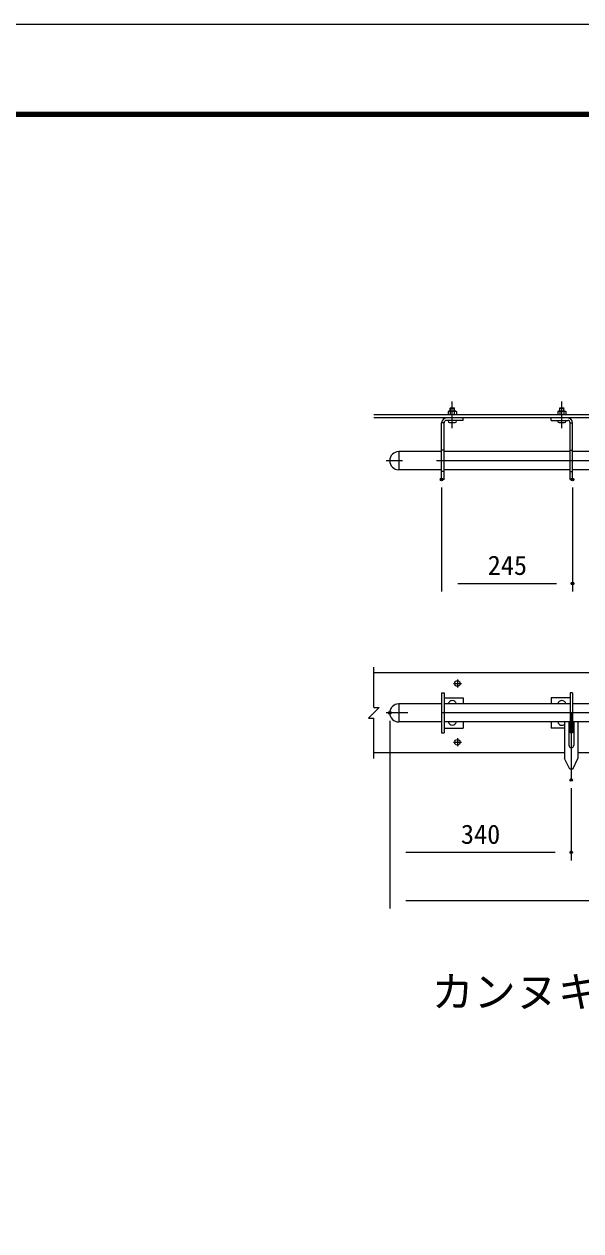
# Model space of a CAD drawing. Units: millimetres, scale not verified, with parts at other scales. Extents: x -6300 to 6300, y -4455 to 4455.
# Drawn here: x 1629 to 3714, y -61 to 4455 of the extents above; entities that cross this region are included whole.
import ezdxf
from ezdxf.enums import TextEntityAlignment as Align

# ---------------------------------------------------------------- set-up
doc = ezdxf.new("R2010")
doc.units = ezdxf.units.MM
doc.header["$LTSCALE"] = 20
doc.header["$PDMODE"] = 32
doc.header["$PDSIZE"] = 10
doc.linetypes.add('DASHED', pattern=[7.5, 6, -1.5])
doc.linetypes.add('USER1', pattern=[50.8, 31.75, -6.35, 6.35, -6.35])
for name, color, linetype, lineweight in [('0-0_D-TTL-TXT', 7, 'Continuous', 25), ('0-3_D-BMK', 2, 'USER1', 13), ('0-4_D-STR1', 1, 'Continuous', 25), ('0-5_D-STR3', 3, 'Continuous', 13), ('0-7_D-STR-DIM', 7, 'Continuous', 13), ('0-9_Defpoints', 8, 'Continuous', 25), ('0-C_D-TTL', 7, 'Continuous', 25)]:
    doc.layers.add(name, color=color, linetype=linetype, lineweight=lineweight)
doc.styles.add('ＭＳ ゴシック', font='')
doc.styles.get('ＭＳ ゴシック').set_extended_font_data('MS Gothic')

msp = doc.modelspace()

# ---------------------------------------------------------------- linework, layer by layer
at = {"layer": '0-3_D-BMK'}
for p, q in [((3232.47, 2942.87), (3232.47, 3042.87)), ((3642.48, 2942.87), (3642.48, 3042.87)), ((4824.38, 2821.05), (2984.38, 2821.05)), ((3251.47, 2002.03), (3251.47, 1972.27)), ((3236.6, 1987.15), (3266.35, 1987.15)), ((4844.38, 1877.15), (2984.38, 1877.15)), ((3677.98, 1877.15), (3677.98, 1626.11)), ((3236.6, 1767.15), (3266.35, 1767.15)), ((3251.47, 1782.03), (3251.47, 1752.27))]:
    msp.add_line(p, q, dxfattribs=at)
at = {"layer": '0-4_D-STR1'}
for p, q in [((3838.47, 2027.15), (2938.47, 2027.15)), ((3652.98, 1727.15), (2938.47, 1727.15)), ((3838.47, 1727.15), (3702.98, 1727.15))]:
    msp.add_line(p, q, dxfattribs=at)
at = {"layer": '0-5_D-STR3'}
for p, q in [((3906.47, 2993.05), (2938.47, 2993.05)), ((3834.47, 2981.05), (2938.47, 2981.05)), ((3219.48, 3006.05), (3217.47, 3004.89)), ((3217.47, 3004.89), (3217.47, 2993.05)), ((3245.45, 3006.05), (3219.48, 3006.05)), ((3224.47, 3018.05), (3225.47, 3019.05)), ((3224.47, 3006.05), (3224.47, 3018.05)), ((3224.47, 3018.05), (3240.47, 3018.05)), ((3224.98, 3004.89), (3224.98, 2993.05)), ((3225.47, 3006.05), (3225.47, 3019.05)), ((3225.47, 3019.05), (3239.47, 3019.05)), ((3239.47, 3006.05), (3239.47, 3019.05)), ((3239.47, 3019.05), (3240.47, 3018.05)), ((3239.95, 3004.89), (3239.95, 2993.05)), ((3240.47, 3006.05), (3240.47, 3018.05)), ((3245.45, 3006.05), (3247.47, 3004.89)), ((3247.47, 3004.89), (3247.47, 2993.05)), ((3272.48, 2972.05), (3272.48, 2981.05)), ((3602.48, 2972.05), (3602.48, 2981.05)), ((3629.49, 3006.05), (3627.48, 3004.89)), ((3627.48, 3004.89), (3627.48, 2993.05)), ((3655.46, 3006.05), (3629.49, 3006.05)), ((3634.48, 3018.05), (3635.48, 3019.05)), ((3634.48, 3006.05), (3634.48, 3018.05)), ((3634.48, 3018.05), (3650.48, 3018.05)), ((3634.99, 3004.89), (3634.99, 2993.05)), ((3635.48, 3006.05), (3635.48, 3019.05)), ((3635.48, 3019.05), (3649.48, 3019.05)), ((3649.48, 3006.05), (3649.48, 3019.05)), ((3649.48, 3019.05), (3650.48, 3018.05)), ((3649.96, 3004.89), (3649.96, 2993.05)), ((3650.48, 3006.05), (3650.48, 3018.05)), ((3655.46, 3006.05), (3657.48, 3004.89)), ((3657.48, 3004.89), (3657.48, 2993.05)), ((3192.48, 2751.05), (3192.48, 2963.05)), ((3201.48, 2963.05), (3192.48, 2963.05)), ((3201.48, 2751.05), (3201.48, 2963.05)), ((3272.48, 2972.05), (3210.48, 2972.05)), ((3216.47, 2970.05), (3216.47, 2972.05)), ((3222.47, 2964.05), (3242.47, 2964.05)), ((3248.47, 2970.05), (3248.47, 2972.05)), ((3602.48, 2972.05), (3664.48, 2972.05)), ((3626.48, 2970.05), (3626.48, 2972.05)), ((3632.48, 2964.05), (3652.48, 2964.05)), ((3658.48, 2970.05), (3658.48, 2972.05)), ((3673.48, 2963.05), (3682.48, 2963.05)), ((3673.48, 2751.05), (3673.48, 2963.05)), ((3682.48, 2751.05), (3682.48, 2963.05)), ((3031.98, 2855.05), (3031.98, 2787.05)), ((3192.48, 2855.05), (3031.98, 2855.05)), ((3673.48, 2855.05), (3201.48, 2855.05)), ((4234.47, 2855.05), (3682.48, 2855.05)), ((3192.48, 2787.05), (3031.98, 2787.05)), ((3673.48, 2787.05), (3201.48, 2787.05)), ((4234.47, 2787.05), (3682.48, 2787.05)), ((3201.48, 2751.05), (3192.48, 2751.05)), ((3673.48, 2751.05), (3682.48, 2751.05)), ((3192.48, 1952.15), (3192.48, 1802.15)), ((3192.48, 1952.15), (3201.48, 1952.15)), ((3201.48, 1952.15), (3201.48, 1802.15)), ((3673.48, 1952.15), (3673.48, 1802.15)), ((3682.48, 1952.15), (3673.48, 1952.15)), ((3682.48, 1952.15), (3682.48, 1802.15)), ((3031.98, 1911.15), (3031.98, 1843.15)), ((3192.48, 1911.15), (3031.98, 1911.15)), ((3201.48, 1934.15), (3272.48, 1934.15)), ((3673.48, 1911.15), (3201.48, 1911.15)), ((3272.48, 1934.15), (3272.48, 1911.15)), ((3602.48, 1934.15), (3602.48, 1911.15)), ((3673.48, 1934.15), (3602.48, 1934.15)), ((4234.47, 1911.15), (3682.48, 1911.15)), ((3192.48, 1843.15), (3031.98, 1843.15)), ((3673.48, 1843.15), (3201.48, 1843.15)), ((3201.48, 1820.15), (3272.48, 1820.15)), ((3272.48, 1843.15), (3272.48, 1820.15)), ((3602.48, 1843.15), (3602.48, 1820.15)), ((3652.98, 1820.15), (3602.48, 1820.15)), ((3652.98, 1843.15), (3652.98, 1707.15)), ((3668.98, 1843.15), (3668.98, 1756.15)), ((3673.48, 1820.15), (3668.98, 1820.15)), ((4234.47, 1843.15), (3682.48, 1843.15)), ((3686.98, 1843.15), (3686.98, 1756.15)), ((3702.98, 1843.15), (3702.98, 1707.15)), ((3192.48, 1802.15), (3201.48, 1802.15)), ((3682.48, 1802.15), (3673.48, 1802.15)), ((3671.98, 1667.15), (3652.98, 1707.15)), ((3683.98, 1667.15), (3702.98, 1707.15)), ((3683.98, 1667.15), (3671.98, 1667.15))]:
    msp.add_line(p, q, dxfattribs=at)
at = {"layer": '0-5_D-STR3', "linetype": 'DASHED'}
for p, q in [((3201.48, 2861.05), (3192.48, 2861.05)), ((3673.48, 2861.05), (3682.48, 2861.05)), ((3201.48, 2781.05), (3192.48, 2781.05)), ((3673.48, 2781.05), (3682.48, 2781.05))]:
    msp.add_line(p, q, dxfattribs=at)
at = {"layer": '0-5_D-STR3'}
for centre in [(3251.47, 1987.15), (3251.47, 1767.15)]:
    msp.add_circle(centre, 10.5, dxfattribs=at)
for centre, radius, start, end in [((3210.48, 2963.05), 18, 90, 180), ((3218.75, 2989.01), 17.05, 68.57467, 87.55496), ((3232.47, 2981.4), 24.66, 72.33186, 107.66814), ((3246.18, 2989.01), 17.05, 92.44504, 111.42533), ((3628.76, 2989.01), 17.05, 68.57467, 87.55496), ((3642.48, 2981.4), 24.66, 72.33186, 107.66814), ((3656.19, 2989.01), 17.05, 92.44504, 111.42533), ((3664.48, 2963.05), 18, 0, 90), ((3210.48, 2963.05), 9, 90, 180), ((3222.47, 2970.05), 6, 180, 270), ((3242.47, 2970.05), 6, 270, 0), ((3632.48, 2970.05), 6, 180, 270), ((3652.48, 2970.05), 6, 270, 0), ((3664.48, 2963.05), 9, 0, 90), ((3031.98, 2821.05), 34, 90, 270), ((3031.98, 1877.15), 34, 90, 270), ((3232.48, 1907.15), 16, 14.47751, 165.52249), ((3642.48, 1907.15), 16, 14.47751, 165.52249), ((3232.48, 1847.15), 16, 194.47751, 345.52249), ((3642.48, 1847.15), 16, 194.47751, 311.0145), ((3677.98, 1756.15), 9, 180, 0)]:
    msp.add_arc(centre, radius, start, end, dxfattribs=at)
at = {"layer": '0-7_D-STR-DIM'}
for p, q in [((3192.48, 2721.05), (3192.48, 2331.87)), ((3682.48, 2721.05), (3682.48, 2331.87)), ((3682.48, 2721.05), (3682.48, 2331.87)), ((3252.48, 2361.87), (3622.48, 2361.87)), ((2938.47, 1897.15), (2938.47, 2048.12)), ((2918.47, 1857.15), (2958.47, 1897.15)), ((2938.47, 1897.15), (2958.47, 1897.15)), ((2918.47, 1857.15), (2938.47, 1857.15)), ((2938.47, 1706.18), (2938.47, 1857.15)), ((2997.98, 1847.15), (2997.98, 1325.36)), ((2997.98, 1847.15), (2997.98, 1145.36)), ((3677.98, 1596.11), (3677.98, 1325.36)), ((3677.98, 1596.11), (3677.98, 1325.36)), ((3057.98, 1355.36), (3617.98, 1355.36)), ((3057.98, 1175.36), (4737.98, 1175.36))]:
    msp.add_line(p, q, dxfattribs=at)
at = {"layer": '0-9_Defpoints'}
for p in [(3192.48, 2751.05), (3682.48, 2751.05), (3682.48, 2361.87), (2997.98, 1877.15), (3677.98, 1626.11), (3677.98, 1355.36)]:
    msp.add_point(p, dxfattribs=at)
at = {"layer": '0-C_D-TTL', "color": 2}
msp.add_lwpolyline([(-6299.62, 4455), (6300.38, 4455), (6300.38, -4455), (-6299.62, -4455)], close=True, dxfattribs=at)
at = {"layer": '0-C_D-TTL'}
for points in [[(-5894.62, 4125), (5895.38, 4125), (5895.38, -4125), (-5894.62, -4125)], [(-5890.87, 4121.25), (5891.63, 4121.25), (5891.63, -4121.25), (-5890.87, -4121.25)], [(-5887.12, 4117.5), (5887.88, 4117.5), (5887.88, -4117.5), (-5887.12, -4117.5)], [(-5883.37, 4113.75), (5884.13, 4113.75), (5884.13, -4113.75), (-5883.37, -4113.75)], [(-5879.62, 4110), (5880.38, 4110), (5880.38, -4110), (-5879.62, -4110)]]:
    msp.add_lwpolyline(points, close=True, dxfattribs=at)

# ---------------------------------------------------------------- texts
at = {"layer": '0-0_D-TTL-TXT', "style": 'ＭＳ ゴシック'}
msp.add_text('カンヌキ取付詳細図', height=115.4, dxfattribs=at).set_placement((3155.04, 741.31), align=Align.BOTTOM_LEFT)
at = {"layer": '0-7_D-STR-DIM', "style": 'ＭＳ ゴシック'}
for s, p in [('245', (3364.95, 2371.99)), ('340', (3264.66, 1365.49))]:
    msp.add_text(s, height=72.14, dxfattribs=at).set_placement(p, align=Align.BOTTOM_LEFT)

doc.saveas('drawing.dxf')
